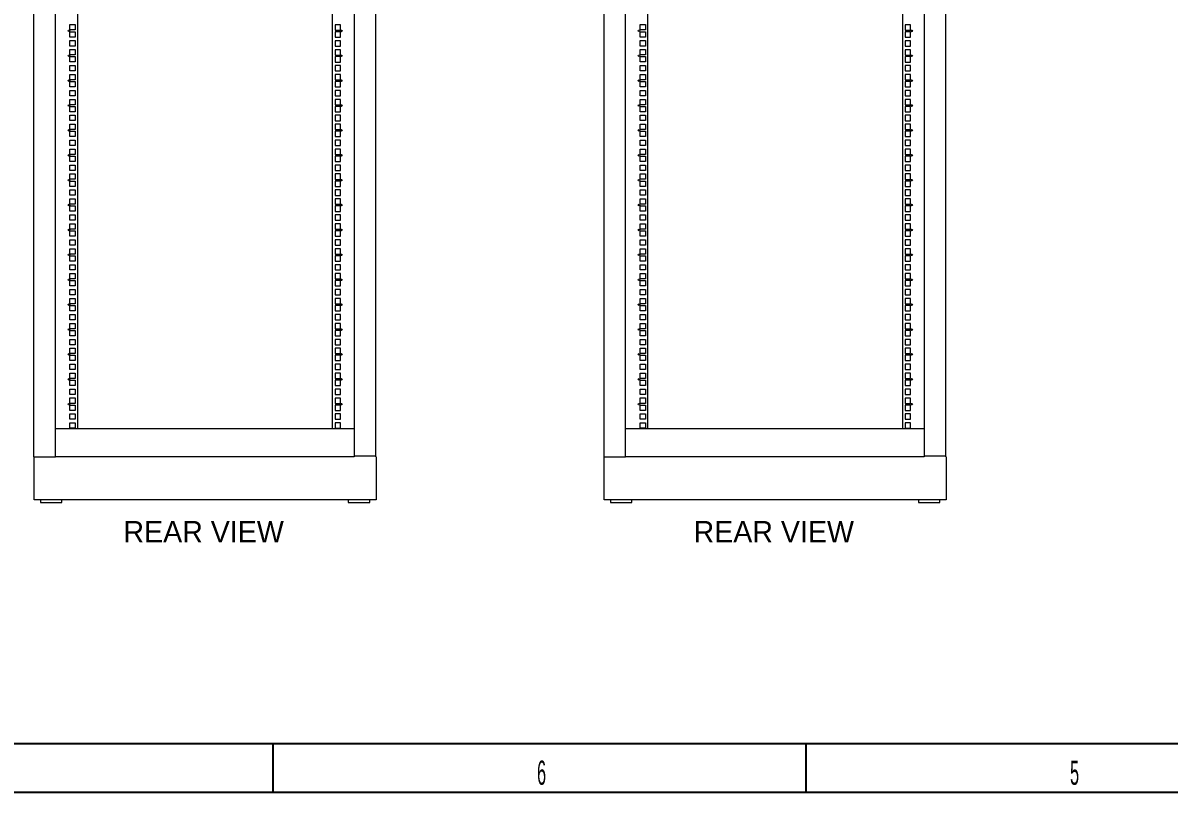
# Model space of a CAD drawing. Header units: inches. Extents: x -0.6 to 43.4, y -0.5 to 33.5.
# Drawn here: x 7.92 to 19.75, y -0.5 to 7.43 of the extents above; entities that cross this region are included whole.
import ezdxf
from ezdxf.enums import TextEntityAlignment as Align

# ---------------------------------------------------------------- set-up
doc = ezdxf.new("R2010")
doc.units = ezdxf.units.IN
doc.header["$MEASUREMENT"] = 0
doc.layers.add('Title', color=6, linetype='Continuous')
doc.styles.add('dgn000', font='dgn000.shx')
doc.styles.add('dgn029', font='dgn029.shx')

# ---------------------------------------------------------------- blocks, each defined once
blk = doc.blocks.new('EFORM-W900KK-13-D-0003-0001')
at = {"layer": 'Title'}
for p, q in [((10.5, 0), (10.5, -0.5)), ((16, 0), (16, -0.5))]:
    blk.add_line(p, q, dxfattribs=at)
at = {"layer": 'Title', "flags": 128}
for points in [[(-0.55, -0.5), (43.45, -0.5), (43.45, 33.5), (-0.55, 33.5), (-0.55, -0.5)], [(0, 0), (42.9, 0), (42.9, 33), (0, 33), (0, 0)]]:
    blk.add_lwpolyline(points, dxfattribs=at)
at = {"layer": 'Title', "style": 'dgn000', "width": 0.500016}
for s, p in [('6', (13.272, -0.3)), ('5', (18.772, -0.3))]:
    blk.add_text(s, height=0.25, dxfattribs=at).set_placement(p, align=Align.MIDDLE_CENTER)

msp = doc.modelspace()

# ---------------------------------------------------------------- linework, layer by layer
at = {"lineweight": 5}
for p, q in [((8.031, 14.557), (8.031, 2.957)), ((8.255, 2.957), (8.255, 14.557)), ((11.337, 14.557), (11.337, 2.957)), ((11.562, 2.957), (11.562, 14.557)), ((13.913, 14.557), (13.913, 2.957)), ((14.138, 2.957), (14.138, 14.557)), ((17.22, 14.557), (17.22, 2.957)), ((17.444, 2.957), (17.444, 14.557)), ((8.486, 7.343), (8.486, 7.613)), ((11.116, 7.343), (11.116, 7.613)), ((14.369, 7.343), (14.369, 7.613)), ((16.999, 7.343), (16.999, 7.613)), ((8.405, 7.362), (8.405, 7.417)), ((8.405, 7.417), (8.46, 7.417)), ((8.46, 7.362), (8.405, 7.362)), ((8.405, 7.288), (8.405, 7.344)), ((8.405, 7.344), (8.46, 7.344)), ((8.46, 7.417), (8.46, 7.362)), ((8.46, 7.344), (8.46, 7.288)), ((8.486, 7.086), (8.486, 7.356)), ((11.116, 7.086), (11.116, 7.356)), ((11.198, 7.416), (11.143, 7.416)), ((11.143, 7.416), (11.143, 7.361)), ((11.143, 7.361), (11.198, 7.361)), ((11.198, 7.343), (11.143, 7.343)), ((11.143, 7.343), (11.143, 7.288)), ((11.198, 7.361), (11.198, 7.416)), ((11.198, 7.288), (11.198, 7.343)), ((14.288, 7.362), (14.288, 7.417)), ((14.288, 7.417), (14.343, 7.417)), ((14.343, 7.362), (14.288, 7.362)), ((14.288, 7.288), (14.288, 7.344)), ((14.288, 7.344), (14.343, 7.344)), ((14.343, 7.417), (14.343, 7.362)), ((14.343, 7.344), (14.343, 7.288)), ((14.369, 7.086), (14.369, 7.356)), ((16.999, 7.086), (16.999, 7.356)), ((17.08, 7.416), (17.025, 7.416)), ((17.025, 7.416), (17.025, 7.361)), ((17.025, 7.361), (17.08, 7.361)), ((17.08, 7.343), (17.025, 7.343)), ((17.025, 7.343), (17.025, 7.288)), ((17.08, 7.361), (17.08, 7.416)), ((17.08, 7.288), (17.08, 7.343)), ((8.46, 7.288), (8.405, 7.288)), ((8.405, 7.196), (8.405, 7.252)), ((8.405, 7.252), (8.46, 7.252)), ((8.46, 7.252), (8.46, 7.196)), ((11.143, 7.288), (11.198, 7.288)), ((11.198, 7.251), (11.143, 7.251)), ((11.143, 7.251), (11.143, 7.196)), ((11.198, 7.196), (11.198, 7.251)), ((14.343, 7.288), (14.288, 7.288)), ((14.288, 7.196), (14.288, 7.252)), ((14.288, 7.252), (14.343, 7.252)), ((14.343, 7.252), (14.343, 7.196)), ((17.025, 7.288), (17.08, 7.288)), ((17.08, 7.251), (17.025, 7.251)), ((17.025, 7.251), (17.025, 7.196)), ((17.08, 7.196), (17.08, 7.251)), ((8.46, 7.196), (8.405, 7.196)), ((8.405, 7.105), (8.405, 7.16)), ((8.405, 7.16), (8.46, 7.16)), ((8.46, 7.105), (8.405, 7.105)), ((8.46, 7.16), (8.46, 7.105)), ((8.486, 6.83), (8.486, 7.099)), ((11.116, 6.829), (11.116, 7.099)), ((11.143, 7.196), (11.198, 7.196)), ((11.198, 7.159), (11.143, 7.159)), ((11.143, 7.159), (11.143, 7.104)), ((11.143, 7.104), (11.198, 7.104)), ((11.198, 7.104), (11.198, 7.159)), ((14.343, 7.196), (14.288, 7.196)), ((14.288, 7.105), (14.288, 7.16)), ((14.288, 7.16), (14.343, 7.16)), ((14.343, 7.105), (14.288, 7.105)), ((14.343, 7.16), (14.343, 7.105)), ((14.369, 6.83), (14.369, 7.099)), ((16.999, 6.829), (16.999, 7.099)), ((17.025, 7.196), (17.08, 7.196)), ((17.08, 7.159), (17.025, 7.159)), ((17.025, 7.159), (17.025, 7.104)), ((17.025, 7.104), (17.08, 7.104)), ((17.08, 7.104), (17.08, 7.159)), ((8.405, 7.032), (8.405, 7.087)), ((8.405, 7.087), (8.46, 7.087)), ((8.46, 7.032), (8.405, 7.032)), ((8.405, 6.94), (8.405, 6.995)), ((8.405, 6.995), (8.46, 6.995)), ((8.46, 7.087), (8.46, 7.032)), ((8.46, 6.995), (8.46, 6.94)), ((11.198, 7.087), (11.143, 7.087)), ((11.143, 7.087), (11.143, 7.031)), ((11.143, 7.031), (11.198, 7.031)), ((11.198, 6.995), (11.143, 6.995)), ((11.143, 6.995), (11.143, 6.939)), ((11.198, 7.031), (11.198, 7.087)), ((11.198, 6.939), (11.198, 6.995)), ((14.288, 7.032), (14.288, 7.087)), ((14.288, 7.087), (14.343, 7.087)), ((14.343, 7.032), (14.288, 7.032)), ((14.288, 6.94), (14.288, 6.995)), ((14.288, 6.995), (14.343, 6.995)), ((14.343, 7.087), (14.343, 7.032)), ((14.343, 6.995), (14.343, 6.94)), ((17.08, 7.087), (17.025, 7.087)), ((17.025, 7.087), (17.025, 7.031)), ((17.025, 7.031), (17.08, 7.031)), ((17.08, 6.995), (17.025, 6.995)), ((17.025, 6.995), (17.025, 6.939)), ((17.08, 7.031), (17.08, 7.087)), ((17.08, 6.939), (17.08, 6.995)), ((8.46, 6.94), (8.405, 6.94)), ((8.405, 6.848), (8.405, 6.903)), ((8.405, 6.903), (8.46, 6.903)), ((8.46, 6.903), (8.46, 6.848)), ((11.143, 6.939), (11.198, 6.939)), ((11.198, 6.903), (11.143, 6.903)), ((11.143, 6.903), (11.143, 6.848)), ((11.198, 6.848), (11.198, 6.903)), ((14.343, 6.94), (14.288, 6.94)), ((14.288, 6.848), (14.288, 6.903)), ((14.288, 6.903), (14.343, 6.903)), ((14.343, 6.903), (14.343, 6.848)), ((17.025, 6.939), (17.08, 6.939)), ((17.08, 6.903), (17.025, 6.903)), ((17.025, 6.903), (17.025, 6.848)), ((17.08, 6.848), (17.08, 6.903)), ((8.46, 6.848), (8.405, 6.848)), ((8.405, 6.775), (8.405, 6.83)), ((8.405, 6.83), (8.46, 6.83)), ((8.46, 6.775), (8.405, 6.775)), ((8.46, 6.83), (8.46, 6.775)), ((8.486, 6.573), (8.486, 6.843)), ((11.116, 6.573), (11.116, 6.843)), ((11.143, 6.848), (11.198, 6.848)), ((11.198, 6.83), (11.143, 6.83)), ((11.143, 6.83), (11.143, 6.775)), ((11.143, 6.775), (11.198, 6.775)), ((11.198, 6.775), (11.198, 6.83)), ((14.343, 6.848), (14.288, 6.848)), ((14.288, 6.775), (14.288, 6.83)), ((14.288, 6.83), (14.343, 6.83)), ((14.343, 6.775), (14.288, 6.775)), ((14.343, 6.83), (14.343, 6.775)), ((14.369, 6.573), (14.369, 6.843)), ((16.999, 6.573), (16.999, 6.843)), ((17.025, 6.848), (17.08, 6.848)), ((17.08, 6.83), (17.025, 6.83)), ((17.025, 6.83), (17.025, 6.775)), ((17.025, 6.775), (17.08, 6.775)), ((17.08, 6.775), (17.08, 6.83)), ((8.405, 6.683), (8.405, 6.738)), ((8.405, 6.738), (8.46, 6.738)), ((8.46, 6.683), (8.405, 6.683)), ((8.405, 6.591), (8.405, 6.646)), ((8.405, 6.646), (8.46, 6.646)), ((8.46, 6.738), (8.46, 6.683)), ((8.46, 6.646), (8.46, 6.591)), ((11.198, 6.738), (11.143, 6.738)), ((11.143, 6.738), (11.143, 6.683)), ((11.143, 6.683), (11.198, 6.683)), ((11.198, 6.646), (11.143, 6.646)), ((11.143, 6.646), (11.143, 6.591)), ((11.198, 6.683), (11.198, 6.738)), ((11.198, 6.591), (11.198, 6.646)), ((14.288, 6.683), (14.288, 6.738)), ((14.288, 6.738), (14.343, 6.738)), ((14.343, 6.683), (14.288, 6.683)), ((14.288, 6.591), (14.288, 6.646)), ((14.288, 6.646), (14.343, 6.646)), ((14.343, 6.738), (14.343, 6.683)), ((14.343, 6.646), (14.343, 6.591)), ((17.08, 6.738), (17.025, 6.738)), ((17.025, 6.738), (17.025, 6.683)), ((17.025, 6.683), (17.08, 6.683)), ((17.08, 6.646), (17.025, 6.646)), ((17.025, 6.646), (17.025, 6.591)), ((17.08, 6.683), (17.08, 6.738)), ((17.08, 6.591), (17.08, 6.646)), ((8.46, 6.591), (8.405, 6.591)), ((8.405, 6.519), (8.405, 6.574)), ((8.405, 6.574), (8.46, 6.574)), ((8.46, 6.519), (8.405, 6.519)), ((8.46, 6.574), (8.46, 6.519)), ((8.486, 6.317), (8.486, 6.586)), ((11.116, 6.316), (11.116, 6.586)), ((11.143, 6.591), (11.198, 6.591)), ((11.198, 6.574), (11.143, 6.574)), ((11.143, 6.574), (11.143, 6.518)), ((11.143, 6.518), (11.198, 6.518)), ((11.198, 6.518), (11.198, 6.574)), ((14.343, 6.591), (14.288, 6.591)), ((14.288, 6.519), (14.288, 6.574)), ((14.288, 6.574), (14.343, 6.574)), ((14.343, 6.519), (14.288, 6.519)), ((14.343, 6.574), (14.343, 6.519)), ((14.369, 6.317), (14.369, 6.586)), ((16.999, 6.316), (16.999, 6.586)), ((17.025, 6.591), (17.08, 6.591)), ((17.08, 6.574), (17.025, 6.574)), ((17.025, 6.574), (17.025, 6.518)), ((17.025, 6.518), (17.08, 6.518)), ((17.08, 6.518), (17.08, 6.574)), ((8.405, 6.427), (8.405, 6.482)), ((8.405, 6.482), (8.46, 6.482)), ((8.46, 6.427), (8.405, 6.427)), ((8.405, 6.335), (8.405, 6.39)), ((8.405, 6.39), (8.46, 6.39)), ((8.46, 6.482), (8.46, 6.427)), ((8.46, 6.39), (8.46, 6.335)), ((11.198, 6.482), (11.143, 6.482)), ((11.143, 6.482), (11.143, 6.426)), ((11.143, 6.426), (11.198, 6.426)), ((11.198, 6.39), (11.143, 6.39)), ((11.143, 6.39), (11.143, 6.335)), ((11.198, 6.426), (11.198, 6.482)), ((11.198, 6.335), (11.198, 6.39)), ((14.288, 6.427), (14.288, 6.482)), ((14.288, 6.482), (14.343, 6.482)), ((14.343, 6.427), (14.288, 6.427)), ((14.288, 6.335), (14.288, 6.39)), ((14.288, 6.39), (14.343, 6.39)), ((14.343, 6.482), (14.343, 6.427)), ((14.343, 6.39), (14.343, 6.335)), ((17.08, 6.482), (17.025, 6.482)), ((17.025, 6.482), (17.025, 6.426)), ((17.025, 6.426), (17.08, 6.426)), ((17.08, 6.39), (17.025, 6.39)), ((17.025, 6.39), (17.025, 6.335)), ((17.08, 6.426), (17.08, 6.482)), ((17.08, 6.335), (17.08, 6.39)), ((8.46, 6.335), (8.405, 6.335)), ((8.405, 6.262), (8.405, 6.317)), ((8.405, 6.317), (8.46, 6.317)), ((8.46, 6.317), (8.46, 6.262)), ((8.486, 6.06), (8.486, 6.33)), ((11.116, 6.06), (11.116, 6.33)), ((11.143, 6.335), (11.198, 6.335)), ((11.198, 6.317), (11.143, 6.317)), ((11.143, 6.317), (11.143, 6.262)), ((11.198, 6.262), (11.198, 6.317)), ((14.343, 6.335), (14.288, 6.335)), ((14.288, 6.262), (14.288, 6.317)), ((14.288, 6.317), (14.343, 6.317)), ((14.343, 6.317), (14.343, 6.262)), ((14.369, 6.06), (14.369, 6.33)), ((16.999, 6.06), (16.999, 6.33)), ((17.025, 6.335), (17.08, 6.335)), ((17.08, 6.317), (17.025, 6.317)), ((17.025, 6.317), (17.025, 6.262)), ((17.08, 6.262), (17.08, 6.317)), ((8.46, 6.262), (8.405, 6.262)), ((8.405, 6.17), (8.405, 6.225)), ((8.405, 6.225), (8.46, 6.225)), ((8.46, 6.17), (8.405, 6.17)), ((8.46, 6.225), (8.46, 6.17)), ((11.143, 6.262), (11.198, 6.262)), ((11.198, 6.225), (11.143, 6.225)), ((11.143, 6.225), (11.143, 6.17)), ((11.143, 6.17), (11.198, 6.17)), ((11.198, 6.17), (11.198, 6.225)), ((14.343, 6.262), (14.288, 6.262)), ((14.288, 6.17), (14.288, 6.225)), ((14.288, 6.225), (14.343, 6.225)), ((14.343, 6.17), (14.288, 6.17)), ((14.343, 6.225), (14.343, 6.17)), ((17.025, 6.262), (17.08, 6.262)), ((17.08, 6.225), (17.025, 6.225)), ((17.025, 6.225), (17.025, 6.17)), ((17.025, 6.17), (17.08, 6.17)), ((17.08, 6.17), (17.08, 6.225)), ((8.405, 6.078), (8.405, 6.133)), ((8.405, 6.133), (8.46, 6.133)), ((8.46, 6.078), (8.405, 6.078)), ((8.405, 6.006), (8.405, 6.061)), ((8.405, 6.061), (8.46, 6.061)), ((8.46, 6.133), (8.46, 6.078)), ((8.46, 6.061), (8.46, 6.006)), ((8.486, 5.803), (8.486, 6.073)), ((11.116, 5.803), (11.116, 6.073)), ((11.198, 6.133), (11.143, 6.133)), ((11.143, 6.133), (11.143, 6.078)), ((11.143, 6.078), (11.198, 6.078)), ((11.198, 6.06), (11.143, 6.06)), ((11.143, 6.06), (11.143, 6.005)), ((11.198, 6.078), (11.198, 6.133)), ((11.198, 6.005), (11.198, 6.06)), ((14.288, 6.078), (14.288, 6.133)), ((14.288, 6.133), (14.343, 6.133)), ((14.343, 6.078), (14.288, 6.078)), ((14.288, 6.006), (14.288, 6.061)), ((14.288, 6.061), (14.343, 6.061)), ((14.343, 6.133), (14.343, 6.078)), ((14.343, 6.061), (14.343, 6.006)), ((14.369, 5.803), (14.369, 6.073)), ((16.999, 5.803), (16.999, 6.073)), ((17.08, 6.133), (17.025, 6.133)), ((17.025, 6.133), (17.025, 6.078)), ((17.025, 6.078), (17.08, 6.078)), ((17.08, 6.06), (17.025, 6.06)), ((17.025, 6.06), (17.025, 6.005)), ((17.08, 6.078), (17.08, 6.133)), ((17.08, 6.005), (17.08, 6.06)), ((8.46, 6.006), (8.405, 6.006)), ((8.405, 5.914), (8.405, 5.969)), ((8.405, 5.969), (8.46, 5.969)), ((8.46, 5.914), (8.405, 5.914)), ((8.46, 5.969), (8.46, 5.914)), ((11.143, 6.005), (11.198, 6.005)), ((11.198, 5.968), (11.143, 5.968)), ((11.143, 5.968), (11.143, 5.913)), ((11.198, 5.913), (11.198, 5.968)), ((14.343, 6.006), (14.288, 6.006)), ((14.288, 5.914), (14.288, 5.969)), ((14.288, 5.969), (14.343, 5.969)), ((14.343, 5.914), (14.288, 5.914)), ((14.343, 5.969), (14.343, 5.914)), ((17.025, 6.005), (17.08, 6.005)), ((17.08, 5.968), (17.025, 5.968)), ((17.025, 5.968), (17.025, 5.913)), ((17.08, 5.913), (17.08, 5.968)), ((8.405, 5.822), (8.405, 5.877)), ((8.405, 5.877), (8.46, 5.877)), ((8.46, 5.822), (8.405, 5.822)), ((8.405, 5.749), (8.405, 5.804)), ((8.405, 5.804), (8.46, 5.804)), ((8.46, 5.877), (8.46, 5.822)), ((8.46, 5.804), (8.46, 5.749)), ((8.486, 5.547), (8.486, 5.816)), ((11.116, 5.546), (11.116, 5.816)), ((11.143, 5.913), (11.198, 5.913)), ((11.198, 5.877), (11.143, 5.877)), ((11.143, 5.877), (11.143, 5.821)), ((11.143, 5.821), (11.198, 5.821)), ((11.198, 5.804), (11.143, 5.804)), ((11.143, 5.804), (11.143, 5.748)), ((11.198, 5.821), (11.198, 5.877)), ((11.198, 5.748), (11.198, 5.804)), ((14.288, 5.822), (14.288, 5.877)), ((14.288, 5.877), (14.343, 5.877)), ((14.343, 5.822), (14.288, 5.822)), ((14.288, 5.749), (14.288, 5.804)), ((14.288, 5.804), (14.343, 5.804)), ((14.343, 5.877), (14.343, 5.822)), ((14.343, 5.804), (14.343, 5.749)), ((14.369, 5.547), (14.369, 5.816)), ((16.999, 5.546), (16.999, 5.816)), ((17.025, 5.913), (17.08, 5.913)), ((17.08, 5.877), (17.025, 5.877)), ((17.025, 5.877), (17.025, 5.821)), ((17.025, 5.821), (17.08, 5.821)), ((17.08, 5.804), (17.025, 5.804)), ((17.025, 5.804), (17.025, 5.748)), ((17.08, 5.821), (17.08, 5.877)), ((17.08, 5.748), (17.08, 5.804)), ((8.46, 5.749), (8.405, 5.749)), ((8.405, 5.657), (8.405, 5.712)), ((8.405, 5.712), (8.46, 5.712)), ((8.46, 5.712), (8.46, 5.657)), ((11.143, 5.748), (11.198, 5.748)), ((11.198, 5.712), (11.143, 5.712)), ((11.143, 5.712), (11.143, 5.656)), ((11.198, 5.656), (11.198, 5.712)), ((14.343, 5.749), (14.288, 5.749)), ((14.288, 5.657), (14.288, 5.712)), ((14.288, 5.712), (14.343, 5.712)), ((14.343, 5.712), (14.343, 5.657)), ((17.025, 5.748), (17.08, 5.748)), ((17.08, 5.712), (17.025, 5.712)), ((17.025, 5.712), (17.025, 5.656)), ((17.08, 5.656), (17.08, 5.712)), ((8.46, 5.657), (8.405, 5.657)), ((8.405, 5.565), (8.405, 5.62)), ((8.405, 5.62), (8.46, 5.62)), ((8.46, 5.565), (8.405, 5.565)), ((8.46, 5.62), (8.46, 5.565)), ((8.486, 5.29), (8.486, 5.56)), ((11.116, 5.289), (11.116, 5.559)), ((11.143, 5.656), (11.198, 5.656)), ((11.198, 5.62), (11.143, 5.62)), ((11.143, 5.62), (11.143, 5.565)), ((11.143, 5.565), (11.198, 5.565)), ((11.198, 5.565), (11.198, 5.62)), ((14.343, 5.657), (14.288, 5.657)), ((14.288, 5.565), (14.288, 5.62)), ((14.288, 5.62), (14.343, 5.62)), ((14.343, 5.565), (14.288, 5.565)), ((14.343, 5.62), (14.343, 5.565)), ((14.369, 5.29), (14.369, 5.56)), ((16.999, 5.289), (16.999, 5.559)), ((17.025, 5.656), (17.08, 5.656)), ((17.08, 5.62), (17.025, 5.62)), ((17.025, 5.62), (17.025, 5.565)), ((17.025, 5.565), (17.08, 5.565)), ((17.08, 5.565), (17.08, 5.62)), ((8.405, 5.492), (8.405, 5.547)), ((8.405, 5.547), (8.46, 5.547)), ((8.46, 5.492), (8.405, 5.492)), ((8.405, 5.4), (8.405, 5.455)), ((8.405, 5.455), (8.46, 5.455)), ((8.46, 5.547), (8.46, 5.492)), ((8.46, 5.455), (8.46, 5.4)), ((11.198, 5.547), (11.143, 5.547)), ((11.143, 5.547), (11.143, 5.491)), ((11.143, 5.491), (11.198, 5.491)), ((11.198, 5.455), (11.143, 5.455)), ((11.143, 5.455), (11.143, 5.4)), ((11.198, 5.491), (11.198, 5.547)), ((11.198, 5.4), (11.198, 5.455)), ((14.288, 5.492), (14.288, 5.547)), ((14.288, 5.547), (14.343, 5.547)), ((14.343, 5.492), (14.288, 5.492)), ((14.288, 5.4), (14.288, 5.455)), ((14.288, 5.455), (14.343, 5.455)), ((14.343, 5.547), (14.343, 5.492)), ((14.343, 5.455), (14.343, 5.4)), ((17.08, 5.547), (17.025, 5.547)), ((17.025, 5.547), (17.025, 5.491)), ((17.025, 5.491), (17.08, 5.491)), ((17.08, 5.455), (17.025, 5.455)), ((17.025, 5.455), (17.025, 5.4)), ((17.08, 5.491), (17.08, 5.547)), ((17.08, 5.4), (17.08, 5.455)), ((8.46, 5.4), (8.405, 5.4)), ((8.405, 5.308), (8.405, 5.363)), ((8.405, 5.363), (8.46, 5.363)), ((8.46, 5.363), (8.46, 5.308)), ((11.143, 5.4), (11.198, 5.4)), ((11.198, 5.363), (11.143, 5.363)), ((11.143, 5.363), (11.143, 5.308)), ((11.198, 5.308), (11.198, 5.363)), ((14.343, 5.4), (14.288, 5.4)), ((14.288, 5.308), (14.288, 5.363)), ((14.288, 5.363), (14.343, 5.363)), ((14.343, 5.363), (14.343, 5.308)), ((17.025, 5.4), (17.08, 5.4)), ((17.08, 5.363), (17.025, 5.363)), ((17.025, 5.363), (17.025, 5.308)), ((17.08, 5.308), (17.08, 5.363)), ((8.46, 5.308), (8.405, 5.308)), ((8.405, 5.235), (8.405, 5.29)), ((8.405, 5.29), (8.46, 5.29)), ((8.46, 5.235), (8.405, 5.235)), ((8.46, 5.29), (8.46, 5.235)), ((8.486, 5.033), (8.486, 5.303)), ((11.116, 5.033), (11.116, 5.302)), ((11.143, 5.308), (11.198, 5.308)), ((11.198, 5.29), (11.143, 5.29)), ((11.143, 5.29), (11.143, 5.235)), ((11.143, 5.235), (11.198, 5.235)), ((11.198, 5.235), (11.198, 5.29)), ((14.343, 5.308), (14.288, 5.308)), ((14.288, 5.235), (14.288, 5.29)), ((14.288, 5.29), (14.343, 5.29)), ((14.343, 5.235), (14.288, 5.235)), ((14.343, 5.29), (14.343, 5.235)), ((14.369, 5.033), (14.369, 5.303)), ((16.999, 5.033), (16.999, 5.302)), ((17.025, 5.308), (17.08, 5.308)), ((17.08, 5.29), (17.025, 5.29)), ((17.025, 5.29), (17.025, 5.235)), ((17.025, 5.235), (17.08, 5.235)), ((17.08, 5.235), (17.08, 5.29)), ((8.405, 5.143), (8.405, 5.198)), ((8.405, 5.198), (8.46, 5.198)), ((8.46, 5.143), (8.405, 5.143)), ((8.405, 5.051), (8.405, 5.106)), ((8.405, 5.106), (8.46, 5.106)), ((8.46, 5.198), (8.46, 5.143)), ((8.46, 5.106), (8.46, 5.051)), ((11.198, 5.198), (11.143, 5.198)), ((11.143, 5.198), (11.143, 5.143)), ((11.143, 5.143), (11.198, 5.143)), ((11.198, 5.106), (11.143, 5.106)), ((11.143, 5.106), (11.143, 5.051)), ((11.198, 5.143), (11.198, 5.198)), ((11.198, 5.051), (11.198, 5.106)), ((14.288, 5.143), (14.288, 5.198)), ((14.288, 5.198), (14.343, 5.198)), ((14.343, 5.143), (14.288, 5.143)), ((14.288, 5.051), (14.288, 5.106)), ((14.288, 5.106), (14.343, 5.106)), ((14.343, 5.198), (14.343, 5.143)), ((14.343, 5.106), (14.343, 5.051)), ((17.08, 5.198), (17.025, 5.198)), ((17.025, 5.198), (17.025, 5.143)), ((17.025, 5.143), (17.08, 5.143)), ((17.08, 5.106), (17.025, 5.106)), ((17.025, 5.106), (17.025, 5.051)), ((17.08, 5.143), (17.08, 5.198)), ((17.08, 5.051), (17.08, 5.106)), ((8.46, 5.051), (8.405, 5.051)), ((8.405, 4.978), (8.405, 5.033)), ((8.405, 5.033), (8.46, 5.033)), ((8.46, 4.978), (8.405, 4.978)), ((8.46, 5.033), (8.46, 4.978)), ((8.486, 4.776), (8.486, 5.046)), ((11.116, 4.776), (11.116, 5.045)), ((11.143, 5.051), (11.198, 5.051)), ((11.198, 5.033), (11.143, 5.033)), ((11.143, 5.033), (11.143, 4.978)), ((11.143, 4.978), (11.198, 4.978)), ((11.198, 4.978), (11.198, 5.033)), ((14.343, 5.051), (14.288, 5.051)), ((14.288, 4.978), (14.288, 5.033)), ((14.288, 5.033), (14.343, 5.033)), ((14.343, 4.978), (14.288, 4.978)), ((14.343, 5.033), (14.343, 4.978)), ((14.369, 4.776), (14.369, 5.046)), ((16.999, 4.776), (16.999, 5.045)), ((17.025, 5.051), (17.08, 5.051)), ((17.08, 5.033), (17.025, 5.033)), ((17.025, 5.033), (17.025, 4.978)), ((17.025, 4.978), (17.08, 4.978)), ((17.08, 4.978), (17.08, 5.033)), ((8.405, 4.886), (8.405, 4.941)), ((8.405, 4.941), (8.46, 4.941)), ((8.46, 4.886), (8.405, 4.886)), ((8.405, 4.794), (8.405, 4.849)), ((8.405, 4.849), (8.46, 4.849)), ((8.46, 4.941), (8.46, 4.886)), ((8.46, 4.849), (8.46, 4.794)), ((11.198, 4.941), (11.143, 4.941)), ((11.143, 4.941), (11.143, 4.886)), ((11.143, 4.886), (11.198, 4.886)), ((11.198, 4.886), (11.198, 4.941)), ((14.288, 4.886), (14.288, 4.941)), ((14.288, 4.941), (14.343, 4.941)), ((14.343, 4.886), (14.288, 4.886)), ((14.288, 4.794), (14.288, 4.849)), ((14.288, 4.849), (14.343, 4.849)), ((14.343, 4.941), (14.343, 4.886)), ((14.343, 4.849), (14.343, 4.794)), ((17.08, 4.941), (17.025, 4.941)), ((17.025, 4.941), (17.025, 4.886)), ((17.025, 4.886), (17.08, 4.886)), ((17.08, 4.886), (17.08, 4.941)), ((8.46, 4.794), (8.405, 4.794)), ((8.405, 4.721), (8.405, 4.776)), ((8.405, 4.776), (8.46, 4.776)), ((8.46, 4.776), (8.46, 4.721)), ((8.486, 4.519), (8.486, 4.789)), ((11.116, 4.519), (11.116, 4.789)), ((11.198, 4.849), (11.143, 4.849)), ((11.143, 4.849), (11.143, 4.794)), ((11.143, 4.794), (11.198, 4.794)), ((11.198, 4.776), (11.143, 4.776)), ((11.143, 4.776), (11.143, 4.721)), ((11.198, 4.794), (11.198, 4.849)), ((11.198, 4.721), (11.198, 4.776)), ((14.343, 4.794), (14.288, 4.794)), ((14.288, 4.721), (14.288, 4.776)), ((14.288, 4.776), (14.343, 4.776)), ((14.343, 4.776), (14.343, 4.721)), ((14.369, 4.519), (14.369, 4.789)), ((16.999, 4.519), (16.999, 4.789)), ((17.08, 4.849), (17.025, 4.849)), ((17.025, 4.849), (17.025, 4.794)), ((17.025, 4.794), (17.08, 4.794)), ((17.08, 4.776), (17.025, 4.776)), ((17.025, 4.776), (17.025, 4.721)), ((17.08, 4.794), (17.08, 4.849)), ((17.08, 4.721), (17.08, 4.776)), ((8.46, 4.721), (8.405, 4.721)), ((8.405, 4.629), (8.405, 4.684)), ((8.405, 4.684), (8.46, 4.684)), ((8.46, 4.629), (8.405, 4.629)), ((8.46, 4.684), (8.46, 4.629)), ((11.143, 4.721), (11.198, 4.721)), ((11.198, 4.684), (11.143, 4.684)), ((11.143, 4.684), (11.143, 4.629)), ((11.143, 4.629), (11.198, 4.629)), ((11.198, 4.629), (11.198, 4.684)), ((14.343, 4.721), (14.288, 4.721)), ((14.288, 4.629), (14.288, 4.684)), ((14.288, 4.684), (14.343, 4.684)), ((14.343, 4.629), (14.288, 4.629)), ((14.343, 4.684), (14.343, 4.629)), ((17.025, 4.721), (17.08, 4.721)), ((17.08, 4.684), (17.025, 4.684)), ((17.025, 4.684), (17.025, 4.629)), ((17.025, 4.629), (17.08, 4.629)), ((17.08, 4.629), (17.08, 4.684)), ((8.405, 4.537), (8.405, 4.592)), ((8.405, 4.592), (8.46, 4.592)), ((8.46, 4.537), (8.405, 4.537)), ((8.405, 4.464), (8.405, 4.519)), ((8.405, 4.519), (8.46, 4.519)), ((8.46, 4.592), (8.46, 4.537)), ((8.46, 4.519), (8.46, 4.464)), ((8.486, 4.262), (8.486, 4.532)), ((11.116, 4.262), (11.116, 4.532)), ((11.198, 4.592), (11.143, 4.592)), ((11.143, 4.592), (11.143, 4.537)), ((11.143, 4.537), (11.198, 4.537)), ((11.198, 4.519), (11.143, 4.519)), ((11.143, 4.519), (11.143, 4.464)), ((11.198, 4.537), (11.198, 4.592)), ((11.198, 4.464), (11.198, 4.519)), ((14.288, 4.537), (14.288, 4.592)), ((14.288, 4.592), (14.343, 4.592)), ((14.343, 4.537), (14.288, 4.537)), ((14.288, 4.464), (14.288, 4.519)), ((14.288, 4.519), (14.343, 4.519)), ((14.343, 4.592), (14.343, 4.537)), ((14.343, 4.519), (14.343, 4.464)), ((14.369, 4.262), (14.369, 4.532)), ((16.999, 4.262), (16.999, 4.532)), ((17.08, 4.592), (17.025, 4.592)), ((17.025, 4.592), (17.025, 4.537)), ((17.025, 4.537), (17.08, 4.537)), ((17.08, 4.519), (17.025, 4.519)), ((17.025, 4.519), (17.025, 4.464)), ((17.08, 4.537), (17.08, 4.592)), ((17.08, 4.464), (17.08, 4.519)), ((8.46, 4.464), (8.405, 4.464)), ((8.405, 4.372), (8.405, 4.427)), ((8.405, 4.427), (8.46, 4.427)), ((8.46, 4.427), (8.46, 4.372)), ((11.143, 4.464), (11.198, 4.464)), ((11.198, 4.427), (11.143, 4.427)), ((11.143, 4.427), (11.143, 4.372)), ((11.198, 4.372), (11.198, 4.427)), ((14.343, 4.464), (14.288, 4.464)), ((14.288, 4.372), (14.288, 4.427)), ((14.288, 4.427), (14.343, 4.427)), ((14.343, 4.427), (14.343, 4.372)), ((17.025, 4.464), (17.08, 4.464)), ((17.08, 4.427), (17.025, 4.427)), ((17.025, 4.427), (17.025, 4.372)), ((17.08, 4.372), (17.08, 4.427)), ((8.46, 4.372), (8.405, 4.372)), ((8.405, 4.28), (8.405, 4.335)), ((8.405, 4.335), (8.46, 4.335)), ((8.46, 4.28), (8.405, 4.28)), ((8.405, 4.207), (8.405, 4.262)), ((8.405, 4.262), (8.46, 4.262)), ((8.46, 4.335), (8.46, 4.28)), ((8.46, 4.262), (8.46, 4.207)), ((8.486, 4.005), (8.486, 4.275)), ((11.116, 4.005), (11.116, 4.275)), ((11.143, 4.372), (11.198, 4.372)), ((11.198, 4.335), (11.143, 4.335)), ((11.143, 4.335), (11.143, 4.28)), ((11.143, 4.28), (11.198, 4.28)), ((11.198, 4.262), (11.143, 4.262)), ((11.143, 4.262), (11.143, 4.207)), ((11.198, 4.28), (11.198, 4.335)), ((11.198, 4.207), (11.198, 4.262)), ((14.343, 4.372), (14.288, 4.372)), ((14.288, 4.28), (14.288, 4.335)), ((14.288, 4.335), (14.343, 4.335)), ((14.343, 4.28), (14.288, 4.28)), ((14.288, 4.207), (14.288, 4.262)), ((14.288, 4.262), (14.343, 4.262)), ((14.343, 4.335), (14.343, 4.28)), ((14.343, 4.262), (14.343, 4.207)), ((14.369, 4.005), (14.369, 4.275)), ((16.999, 4.005), (16.999, 4.275)), ((17.025, 4.372), (17.08, 4.372)), ((17.08, 4.335), (17.025, 4.335)), ((17.025, 4.335), (17.025, 4.28)), ((17.025, 4.28), (17.08, 4.28)), ((17.08, 4.262), (17.025, 4.262)), ((17.025, 4.262), (17.025, 4.207)), ((17.08, 4.28), (17.08, 4.335)), ((17.08, 4.207), (17.08, 4.262)), ((8.46, 4.207), (8.405, 4.207)), ((8.405, 4.115), (8.405, 4.17)), ((8.405, 4.17), (8.46, 4.17)), ((8.46, 4.17), (8.46, 4.115)), ((11.143, 4.207), (11.198, 4.207)), ((11.198, 4.17), (11.143, 4.17)), ((11.143, 4.17), (11.143, 4.115)), ((11.198, 4.115), (11.198, 4.17)), ((14.343, 4.207), (14.288, 4.207)), ((14.288, 4.115), (14.288, 4.17)), ((14.288, 4.17), (14.343, 4.17)), ((14.343, 4.17), (14.343, 4.115)), ((17.025, 4.207), (17.08, 4.207)), ((17.08, 4.17), (17.025, 4.17)), ((17.025, 4.17), (17.025, 4.115)), ((17.08, 4.115), (17.08, 4.17)), ((8.46, 4.115), (8.405, 4.115)), ((8.405, 4.023), (8.405, 4.079)), ((8.405, 4.079), (8.46, 4.079)), ((8.46, 4.023), (8.405, 4.023)), ((8.46, 4.079), (8.46, 4.023)), ((11.143, 4.115), (11.198, 4.115)), ((11.198, 4.078), (11.143, 4.078)), ((11.143, 4.078), (11.143, 4.023)), ((11.143, 4.023), (11.198, 4.023)), ((11.198, 4.023), (11.198, 4.078)), ((14.343, 4.115), (14.288, 4.115)), ((14.288, 4.023), (14.288, 4.079)), ((14.288, 4.079), (14.343, 4.079)), ((14.343, 4.023), (14.288, 4.023)), ((14.343, 4.079), (14.343, 4.023)), ((17.025, 4.115), (17.08, 4.115)), ((17.08, 4.078), (17.025, 4.078)), ((17.025, 4.078), (17.025, 4.023)), ((17.025, 4.023), (17.08, 4.023)), ((17.08, 4.023), (17.08, 4.078)), ((8.405, 3.951), (8.405, 4.006)), ((8.405, 4.006), (8.46, 4.006)), ((8.46, 3.951), (8.405, 3.951)), ((8.405, 3.859), (8.405, 3.914)), ((8.405, 3.914), (8.46, 3.914)), ((8.46, 4.006), (8.46, 3.951)), ((8.46, 3.914), (8.46, 3.859)), ((8.486, 3.749), (8.486, 4.019)), ((11.116, 3.748), (11.116, 4.018)), ((11.198, 4.006), (11.143, 4.006)), ((11.143, 4.006), (11.143, 3.951)), ((11.143, 3.951), (11.198, 3.951)), ((11.198, 3.914), (11.143, 3.914)), ((11.143, 3.914), (11.143, 3.859)), ((11.198, 3.951), (11.198, 4.006)), ((11.198, 3.859), (11.198, 3.914)), ((14.288, 3.951), (14.288, 4.006)), ((14.288, 4.006), (14.343, 4.006)), ((14.343, 3.951), (14.288, 3.951)), ((14.288, 3.859), (14.288, 3.914)), ((14.288, 3.914), (14.343, 3.914)), ((14.343, 4.006), (14.343, 3.951)), ((14.343, 3.914), (14.343, 3.859)), ((14.369, 3.749), (14.369, 4.019)), ((16.999, 3.748), (16.999, 4.018)), ((17.08, 4.006), (17.025, 4.006)), ((17.025, 4.006), (17.025, 3.951)), ((17.025, 3.951), (17.08, 3.951)), ((17.08, 3.914), (17.025, 3.914)), ((17.025, 3.914), (17.025, 3.859)), ((17.08, 3.951), (17.08, 4.006)), ((17.08, 3.859), (17.08, 3.914)), ((8.46, 3.859), (8.405, 3.859)), ((8.405, 3.767), (8.405, 3.822)), ((8.405, 3.822), (8.46, 3.822)), ((8.46, 3.822), (8.46, 3.767)), ((11.143, 3.859), (11.198, 3.859)), ((11.198, 3.822), (11.143, 3.822)), ((11.143, 3.822), (11.143, 3.767)), ((11.198, 3.767), (11.198, 3.822)), ((14.343, 3.859), (14.288, 3.859)), ((14.288, 3.767), (14.288, 3.822)), ((14.288, 3.822), (14.343, 3.822)), ((14.343, 3.822), (14.343, 3.767)), ((17.025, 3.859), (17.08, 3.859)), ((17.08, 3.822), (17.025, 3.822)), ((17.025, 3.822), (17.025, 3.767)), ((17.08, 3.767), (17.08, 3.822)), ((8.46, 3.767), (8.405, 3.767)), ((8.405, 3.694), (8.405, 3.749)), ((8.405, 3.749), (8.46, 3.749)), ((8.46, 3.694), (8.405, 3.694)), ((8.46, 3.749), (8.46, 3.694)), ((8.486, 3.492), (8.486, 3.762)), ((11.116, 3.492), (11.116, 3.762)), ((11.143, 3.767), (11.198, 3.767)), ((11.198, 3.749), (11.143, 3.749)), ((11.143, 3.749), (11.143, 3.694)), ((11.143, 3.694), (11.198, 3.694)), ((11.198, 3.694), (11.198, 3.749)), ((14.343, 3.767), (14.288, 3.767)), ((14.288, 3.694), (14.288, 3.749)), ((14.288, 3.749), (14.343, 3.749)), ((14.343, 3.694), (14.288, 3.694)), ((14.343, 3.749), (14.343, 3.694)), ((14.369, 3.492), (14.369, 3.762)), ((16.999, 3.492), (16.999, 3.762)), ((17.025, 3.767), (17.08, 3.767)), ((17.08, 3.749), (17.025, 3.749)), ((17.025, 3.749), (17.025, 3.694)), ((17.025, 3.694), (17.08, 3.694)), ((17.08, 3.694), (17.08, 3.749)), ((8.405, 3.602), (8.405, 3.657)), ((8.405, 3.657), (8.46, 3.657)), ((8.46, 3.602), (8.405, 3.602)), ((8.405, 3.51), (8.405, 3.566)), ((8.405, 3.566), (8.46, 3.566)), ((8.46, 3.657), (8.46, 3.602)), ((8.46, 3.566), (8.46, 3.51)), ((11.198, 3.657), (11.143, 3.657)), ((11.143, 3.657), (11.143, 3.602)), ((11.143, 3.602), (11.198, 3.602)), ((11.198, 3.565), (11.143, 3.565)), ((11.143, 3.565), (11.143, 3.51)), ((11.198, 3.602), (11.198, 3.657)), ((11.198, 3.51), (11.198, 3.565)), ((14.288, 3.602), (14.288, 3.657)), ((14.288, 3.657), (14.343, 3.657)), ((14.343, 3.602), (14.288, 3.602)), ((14.288, 3.51), (14.288, 3.566)), ((14.288, 3.566), (14.343, 3.566)), ((14.343, 3.657), (14.343, 3.602)), ((14.343, 3.566), (14.343, 3.51)), ((17.08, 3.657), (17.025, 3.657)), ((17.025, 3.657), (17.025, 3.602)), ((17.025, 3.602), (17.08, 3.602)), ((17.08, 3.565), (17.025, 3.565)), ((17.025, 3.565), (17.025, 3.51)), ((17.08, 3.602), (17.08, 3.657)), ((17.08, 3.51), (17.08, 3.565)), ((8.46, 3.51), (8.405, 3.51)), ((8.405, 3.438), (8.405, 3.493)), ((8.405, 3.493), (8.46, 3.493)), ((8.46, 3.438), (8.405, 3.438)), ((8.46, 3.493), (8.46, 3.438)), ((8.486, 3.252), (8.486, 3.506)), ((11.116, 3.252), (11.116, 3.505)), ((11.143, 3.51), (11.198, 3.51)), ((11.198, 3.493), (11.143, 3.493)), ((11.143, 3.493), (11.143, 3.437)), ((11.143, 3.437), (11.198, 3.437)), ((11.198, 3.437), (11.198, 3.493)), ((14.343, 3.51), (14.288, 3.51)), ((14.288, 3.438), (14.288, 3.493)), ((14.288, 3.493), (14.343, 3.493)), ((14.343, 3.438), (14.288, 3.438)), ((14.343, 3.493), (14.343, 3.438)), ((14.369, 3.252), (14.369, 3.506)), ((16.999, 3.252), (16.999, 3.505)), ((17.025, 3.51), (17.08, 3.51)), ((17.08, 3.493), (17.025, 3.493)), ((17.025, 3.493), (17.025, 3.437)), ((17.025, 3.437), (17.08, 3.437)), ((17.08, 3.437), (17.08, 3.493)), ((8.405, 3.346), (8.405, 3.401)), ((8.405, 3.401), (8.46, 3.401)), ((8.46, 3.346), (8.405, 3.346)), ((8.46, 3.401), (8.46, 3.346)), ((11.198, 3.401), (11.143, 3.401)), ((11.143, 3.401), (11.143, 3.346)), ((11.143, 3.346), (11.198, 3.346)), ((11.198, 3.346), (11.198, 3.401)), ((14.288, 3.346), (14.288, 3.401)), ((14.288, 3.401), (14.343, 3.401)), ((14.343, 3.346), (14.288, 3.346)), ((14.343, 3.401), (14.343, 3.346)), ((17.08, 3.401), (17.025, 3.401)), ((17.025, 3.401), (17.025, 3.346)), ((17.025, 3.346), (17.08, 3.346)), ((17.08, 3.346), (17.08, 3.401)), ((8.255, 3.252), (11.337, 3.252)), ((8.405, 3.254), (8.405, 3.309)), ((8.405, 3.309), (8.46, 3.309)), ((8.46, 3.254), (8.405, 3.254)), ((8.46, 3.309), (8.46, 3.254)), ((11.198, 3.309), (11.143, 3.309)), ((11.143, 3.309), (11.143, 3.254)), ((11.143, 3.254), (11.198, 3.254)), ((11.198, 3.254), (11.198, 3.309)), ((14.138, 3.252), (17.22, 3.252)), ((14.288, 3.254), (14.288, 3.309)), ((14.288, 3.309), (14.343, 3.309)), ((14.343, 3.254), (14.288, 3.254)), ((14.343, 3.309), (14.343, 3.254)), ((17.08, 3.309), (17.025, 3.309)), ((17.025, 3.309), (17.025, 3.254)), ((17.025, 3.254), (17.08, 3.254)), ((17.08, 3.254), (17.08, 3.309)), ((8.031, 2.957), (8.255, 2.957)), ((8.035, 2.516), (8.035, 2.957)), ((11.337, 2.957), (8.255, 2.957)), ((11.562, 2.966), (11.337, 2.966)), ((11.562, 2.966), (11.565, 2.966)), ((11.565, 2.957), (11.565, 2.516)), ((13.913, 2.957), (14.138, 2.957)), ((13.918, 2.516), (13.918, 2.957)), ((17.22, 2.957), (14.138, 2.957)), ((17.445, 2.966), (17.22, 2.966)), ((17.445, 2.966), (17.448, 2.966)), ((17.448, 2.957), (17.448, 2.516)), ((11.565, 2.516), (8.035, 2.516)), ((8.102, 2.516), (8.102, 2.487)), ((8.102, 2.487), (8.322, 2.487)), ((8.322, 2.487), (8.322, 2.516)), ((11.278, 2.516), (11.278, 2.487)), ((11.278, 2.487), (11.499, 2.487)), ((11.499, 2.487), (11.499, 2.516)), ((17.448, 2.516), (13.918, 2.516)), ((13.984, 2.516), (13.984, 2.487)), ((13.984, 2.487), (14.205, 2.487)), ((14.205, 2.487), (14.205, 2.516)), ((17.161, 2.516), (17.161, 2.487)), ((17.161, 2.487), (17.381, 2.487)), ((17.381, 2.487), (17.381, 2.516))]:
    msp.add_line(p, q, dxfattribs=at)
for centre in [(8.396, 7.353), (8.396, 7.353), (11.207, 7.353), (11.207, 7.352), (14.278, 7.353), (14.278, 7.353), (17.09, 7.353), (17.09, 7.352), (8.396, 7.096), (8.396, 7.096), (11.207, 7.096), (11.207, 7.096), (14.278, 7.096), (14.278, 7.096), (17.09, 7.096), (17.09, 7.096), (8.396, 6.84), (8.396, 6.839), (11.207, 6.839), (11.207, 6.839), (14.278, 6.84), (14.278, 6.839), (17.09, 6.839), (17.09, 6.839), (8.396, 6.583), (8.396, 6.583), (11.207, 6.583), (11.207, 6.582), (14.278, 6.583), (14.278, 6.583), (17.09, 6.583), (17.09, 6.582), (8.396, 6.326), (8.396, 6.326), (11.207, 6.326), (11.207, 6.326), (14.278, 6.326), (14.278, 6.326), (17.09, 6.326), (17.09, 6.326), (8.396, 6.07), (8.396, 6.07), (11.207, 6.07), (11.207, 6.069), (14.278, 6.07), (14.278, 6.07), (17.09, 6.07), (17.09, 6.069), (8.396, 5.813), (8.396, 5.813), (11.207, 5.813), (11.207, 5.813), (14.278, 5.813), (14.278, 5.813), (17.09, 5.813), (17.09, 5.813), (8.396, 5.556), (8.396, 5.556), (11.207, 5.556), (11.207, 5.556), (14.278, 5.556), (14.278, 5.556), (17.09, 5.556), (17.09, 5.556), (8.396, 5.299), (8.396, 5.299), (11.207, 5.299), (11.207, 5.299), (14.278, 5.299), (14.278, 5.299), (17.09, 5.299), (17.09, 5.299), (8.396, 5.042), (8.396, 5.042), (11.207, 5.042), (11.207, 5.042), (14.278, 5.042), (14.278, 5.042), (17.09, 5.042), (17.09, 5.042), (8.396, 4.785), (8.396, 4.785), (11.207, 4.785), (11.207, 4.785), (14.278, 4.785), (14.278, 4.785), (17.09, 4.785), (17.09, 4.785), (8.396, 4.529), (8.396, 4.528), (11.207, 4.528), (11.207, 4.528), (14.278, 4.529), (14.278, 4.528), (17.09, 4.528), (17.09, 4.528), (8.396, 4.272), (8.396, 4.272), (11.207, 4.271), (11.207, 4.271), (14.278, 4.272), (14.278, 4.272), (17.09, 4.271), (17.09, 4.271), (8.396, 4.015), (8.396, 4.015), (11.207, 4.015), (14.278, 4.015), (14.278, 4.015), (17.09, 4.015), (8.396, 3.758), (11.207, 3.758), (11.207, 3.758), (14.278, 3.758), (17.09, 3.758), (17.09, 3.758), (8.396, 3.502), (8.396, 3.502), (11.207, 3.502), (11.207, 3.502), (14.278, 3.502), (14.278, 3.502), (17.09, 3.502), (17.09, 3.502)]:
    msp.add_circle(centre, 0.00802, dxfattribs=at)

# ---------------------------------------------------------------- block references
at = {"layer": 'Title'}
msp.add_blockref('EFORM-W900KK-13-D-0003-0001', (0, 0), dxfattribs=at)

# ---------------------------------------------------------------- texts
at = {"lineweight": 5, "style": 'dgn029'}
for p in [(9.785, 2.186), (15.668, 2.186)]:
    msp.add_text('REAR VIEW', height=0.2206, dxfattribs=at).set_placement(p, align=Align.MIDDLE_CENTER)

doc.saveas('drawing.dxf')
